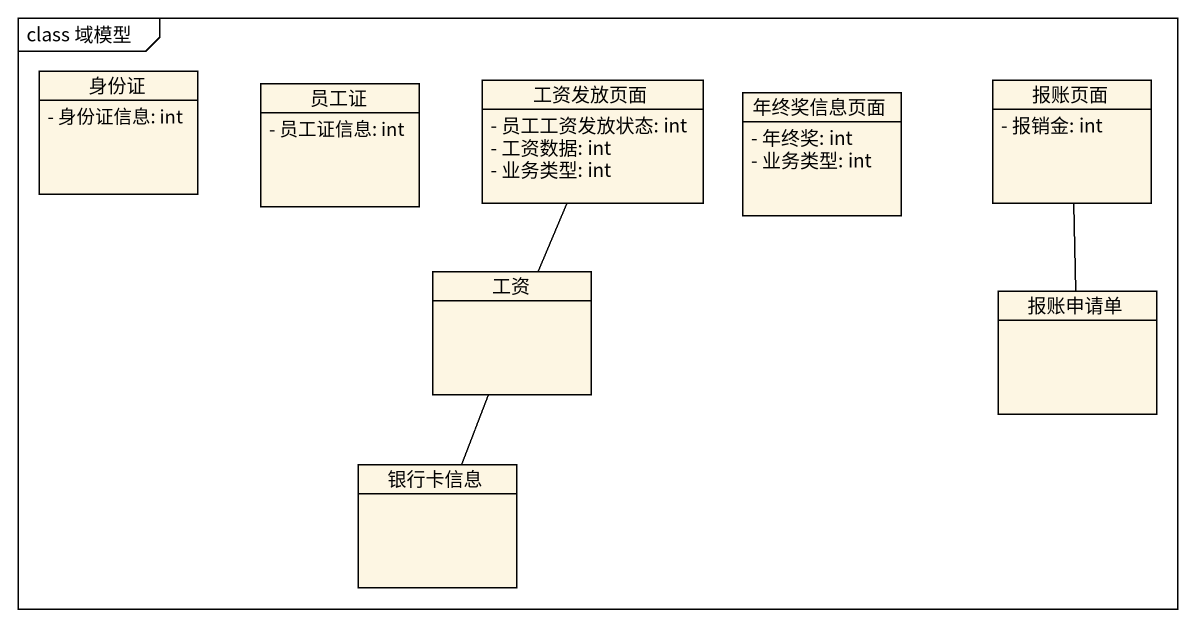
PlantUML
@startuml
mainframe class 域模型
hide circle
hide empty members
skinparam classAttributeIconSize 0
class 身份证 {
  - 身份证信息: int
}
class 员工证 {
  - 员工证信息: int
}
class 工资发放页面 {
  - 员工工资发放状态: int
  - 工资数据: int
  - 业务类型: int
}
class 年终奖信息页面 {
  - 年终奖: int
  - 业务类型: int
}
class 报账页面 {
  - 报销金: int
}
class 工资
class 报账申请单
class 银行卡信息
工资 -up- 工资发放页面
报账申请单 -up- 报账页面
银行卡信息 -up- 工资
@enduml
